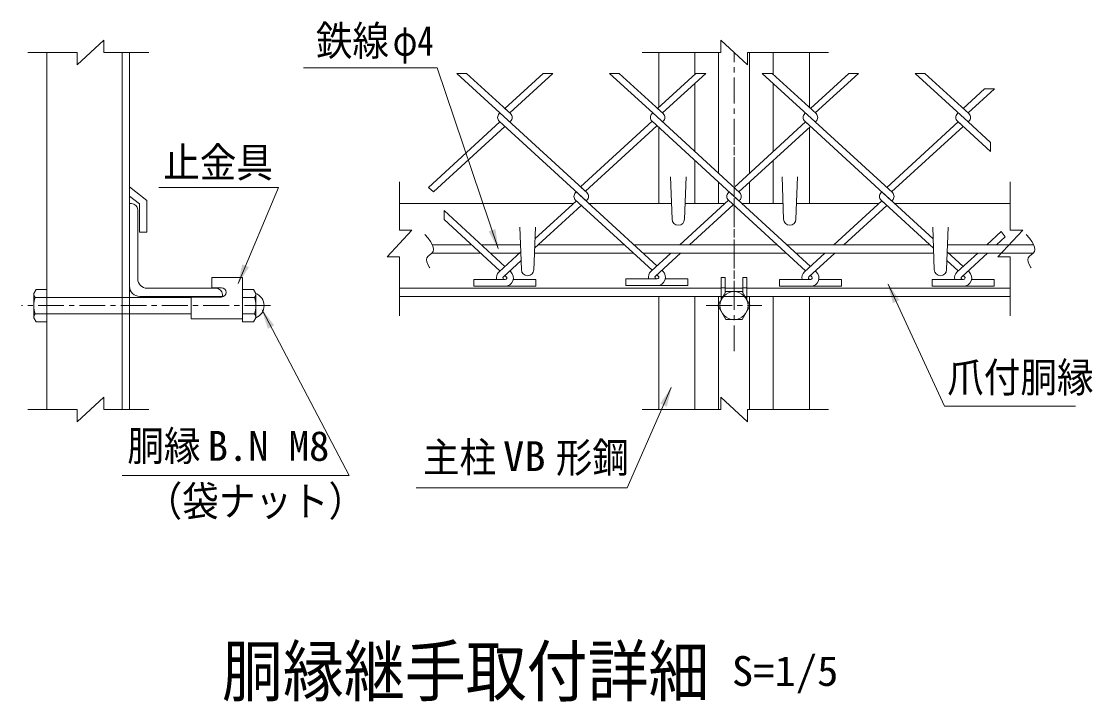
# Model space of a CAD drawing. Units: millimetres, scale not verified, with parts at other scales. Extents: x -4455 to 4455, y -3150 to 3150.
# Drawn here: x 1290 to 2847, y -796 to 193 of the extents above; entities that cross this region are included whole.
import ezdxf
from ezdxf.enums import TextEntityAlignment as Align

# ---------------------------------------------------------------- set-up
doc = ezdxf.new("R2010")
doc.units = ezdxf.units.MM
doc.header["$LTSCALE"] = 30
doc.linetypes.add('DASHED', pattern=[7.5, 6, -1.5])
doc.linetypes.add('USER1', pattern=[2, 1.25, -0.25, 0.25, -0.25])
doc.layers.add('0-8_7詳細', color=7, linetype='Continuous', lineweight=18)
doc.styles.add('ＭＳ ゴシック', font='')
doc.styles.get('ＭＳ ゴシック').set_extended_font_data('MS Gothic')

msp = doc.modelspace()

# ---------------------------------------------------------------- linework, layer by layer
at = {"layer": '0-8_7詳細', "color": 4}
for p, q in [((1409.42, 165.48), (1370.64, 129.48)), ((1409.42, 147.48), (1409.42, 165.48)), ((2306.1, 165.48), (2344.87, 129.48)), ((2306.1, 147.48), (2306.1, 165.48)), ((1370.64, 147.48), (1299.08, 147.48)), ((1370.64, 147.48), (1370.64, 129.48)), ((1409.42, 147.48), (1474.69, 147.48)), ((2306.1, 147.48), (2192.16, 147.48)), ((2344.87, 147.48), (2462.68, 147.48)), ((2344.87, 147.48), (2344.87, 129.48)), ((1839.4, -110.62), (1839.4, -40.43)), ((2727.06, -110.62), (2727.06, -40.43)), ((1839.4, -110.62), (1857.4, -110.62)), ((2709.06, -149.39), (2745.06, -110.62)), ((2727.06, -110.62), (2745.06, -110.62)), ((1839.4, -149.39), (1839.4, -234.98)), ((2727.06, -149.39), (2709.06, -149.39)), ((2727.06, -149.39), (2727.06, -234.98)), ((1409.42, -353.26), (1370.64, -389.26)), ((1409.42, -371.26), (1409.42, -353.26)), ((2306.1, -353.26), (2344.87, -389.26)), ((2306.1, -371.26), (2306.1, -353.26)), ((1370.64, -371.26), (1299.08, -371.26)), ((1370.64, -371.26), (1370.64, -389.26)), ((1409.42, -371.26), (1474.69, -371.26)), ((2306.1, -371.26), (2192.16, -371.26)), ((2344.87, -371.26), (2462.68, -371.26)), ((2344.87, -371.26), (2344.87, -389.26))]:
    msp.add_line(p, q, dxfattribs=at)
at = {"layer": '0-8_7詳細', "lineweight": 9}
for p, q in [((1326.84, -371.26), (1326.84, 147.48)), ((1436.34, -371.26), (1436.34, 147.48)), ((1446.84, -371.26), (1446.84, 147.48)), ((2215.99, 67.55), (2215.99, 147.48)), ((2268.49, 115.66), (2268.49, 147.48)), ((2302.99, -27.96), (2302.99, 147.48)), ((2347.99, -27.96), (2347.99, 147.48)), ((2382.49, 115.66), (2382.49, 147.48)), ((2434.99, 67.55), (2434.99, 147.48)), ((2268.49, 3.65), (2268.49, 102.64)), ((2382.49, 3.65), (2382.49, 102.64)), ((2215.99, -71.96), (2215.99, 38.74)), ((2434.99, -71.96), (2434.99, 38.74)), ((2268.49, -71.96), (2268.49, -9.37)), ((2382.49, -71.96), (2382.49, -9.37)), ((2233.24, -32.96), (2235.49, -94.46)), ((2255.74, -32.96), (2253.49, -94.46)), ((2302.99, -71.96), (2302.99, -40.99)), ((2347.99, -71.96), (2347.99, -40.99)), ((2395.24, -32.96), (2397.49, -94.46)), ((2417.74, -32.96), (2415.49, -94.46)), ((1446.84, -47.9), (1471.99, -67.33)), ((1446.84, -61.17), (1461.49, -72.49)), ((1446.84, -71.96), (1446.84, -191.96)), ((1446.84, -71.96), (1449.84, -71.96)), ((1461.49, -113.49), (1461.49, -72.49)), ((1471.99, -113.49), (1471.99, -67.33)), ((2092.16, -71.96), (1839.4, -71.96)), ((2234.66, -71.96), (2114.76, -71.96)), ((2312.05, -71.96), (2254.31, -71.96)), ((2396.66, -71.96), (2336.79, -71.96)), ((2536.22, -71.96), (2416.31, -71.96)), ((2727.06, -71.96), (2558.81, -71.96)), ((1458.84, -80.96), (1458.84, -181.46)), ((2014.24, -106.46), (2016.49, -167.96)), ((2036.74, -106.46), (2034.46, -168.61)), ((2614.24, -106.46), (2616.49, -167.96)), ((2636.74, -106.46), (2634.49, -167.96)), ((1471.99, -113.49), (1461.49, -113.49)), ((1944, -131.96), (1887.13, -131.96)), ((2015.17, -131.96), (1958.21, -131.96)), ((2166.03, -131.96), (2040.89, -131.96)), ((2388.05, -131.96), (2180.24, -131.96)), ((2610.08, -131.96), (2402.26, -131.96)), ((2761.13, -131.96), (2635.8, -131.96)), ((1957.09, -143.96), (1886.59, -143.96)), ((2013.59, -143.96), (1971.3, -143.96)), ((2179.12, -143.96), (2035.36, -143.96)), ((2401.15, -143.96), (2193.33, -143.96)), ((2615.61, -143.96), (2415.36, -143.96)), ((2760.59, -143.96), (2637.39, -143.96)), ((1566.27, -179.27), (1611.27, -179.27)), ((1566.27, -194.27), (1566.27, -179.27)), ((1611.27, -239.27), (1611.27, -179.27)), ((1992.44, -176.35), (1994.5, -178.23)), ((2258.4, -191.02), (2258.4, -181.42)), ((2306.74, -212.05), (2306.74, -179.27)), ((2338.24, -179.27), (2344.24, -179.27)), ((2338.24, -201.65), (2338.24, -179.27)), ((2344.24, -212.05), (2344.24, -179.27)), ((1307.64, -202.55), (1310.97, -196.79)), ((1472.34, -194.96), (1572.84, -194.96)), ((1566.27, -194.27), (1580.52, -194.27)), ((1611.27, -196.79), (1611.27, -243.83)), ((1627.15, -196.79), (1611.27, -196.79)), ((1630.47, -202.55), (1627.15, -196.79)), ((2306.74, -194.96), (1839.4, -194.96)), ((2312.74, -194.27), (2306.74, -194.27)), ((2338.24, -194.96), (2312.74, -194.96)), ((2338.24, -194.27), (2344.24, -194.27)), ((2727.06, -194.96), (2344.24, -194.96)), ((1309.7, -208.31), (1326.84, -208.31)), ((1446.84, -208.31), (1536.27, -208.31)), ((1536.27, -207.77), (1580.52, -207.77)), ((1536.27, -239.27), (1536.27, -207.77)), ((1628.41, -208.31), (1611.27, -208.31)), ((1630.47, -202.55), (1630.47, -238.07)), ((2306.74, -206.96), (1839.4, -206.96)), ((2190.49, -206.96), (2460.49, -206.96)), ((2215.99, -371.26), (2215.99, -206.96)), ((2268.49, -371.26), (2268.49, -206.96)), ((2302.99, -371.26), (2302.99, -206.96)), ((2309.21, -207.77), (2306.74, -207.77)), ((2341.3, -206.96), (2309.68, -206.96)), ((2341.77, -207.77), (2344.24, -207.77)), ((2727.06, -206.96), (2344.24, -206.96)), ((2347.99, -371.26), (2347.99, -206.96)), ((2382.49, -371.26), (2382.49, -206.96)), ((2434.99, -371.26), (2434.99, -206.96)), ((1309.7, -232.31), (1326.84, -232.31)), ((1446.84, -232.31), (1536.27, -232.31)), ((1628.41, -232.31), (1611.27, -232.31)), ((1310.97, -243.83), (1326.84, -243.83)), ((1536.27, -239.27), (1611.27, -239.27))]:
    msp.add_line(p, q, dxfattribs=at)
at = {"layer": '0-8_7詳細', "color": 1, "linetype": 'USER1'}
for p, q in [((2325.49, -286.46), (2325.49, 147.48)), ((2325.49, -221.86), (2325.49, 43.71)), ((1651.53, -220.31), (1289.73, -220.31)), ((2285.19, -220.31), (2365.84, -220.31))]:
    msp.add_line(p, q, dxfattribs=at)
at = {"layer": '0-8_7詳細', "color": 3}
for p, q in [((1922.54, 117.2), (1985.34, 59.65)), ((1922.54, 117.2), (1936.75, 117.2)), ((1936.75, 117.2), (2000.62, 58.67)), ((1992.44, 66.16), (2048.14, 117.2)), ((1999.55, 59.65), (2062.35, 117.2)), ((2048.14, 117.2), (2062.35, 117.2)), ((2144.57, 117.2), (2207.37, 59.65)), ((2144.57, 117.2), (2158.78, 117.2)), ((2158.78, 117.2), (2222.65, 58.67)), ((2214.47, 66.16), (2270.17, 117.2)), ((2221.58, 59.65), (2284.38, 117.2)), ((2270.17, 117.2), (2284.38, 117.2)), ((2366.6, 117.2), (2443.61, 46.63)), ((2366.6, 117.2), (2380.81, 117.2)), ((2380.81, 117.2), (2444.68, 58.67)), ((2436.5, 66.16), (2492.19, 117.2)), ((2443.61, 59.65), (2506.4, 117.2)), ((2492.19, 117.2), (2506.4, 117.2)), ((2588.63, 117.2), (2665.63, 46.63)), ((2588.63, 117.2), (2602.84, 117.2)), ((2602.84, 117.2), (2666.7, 58.67)), ((2658.53, 66.16), (2689.65, 94.68)), ((2665.63, 59.65), (2703.86, 94.68)), ((2689.65, 94.68), (2703.86, 94.68)), ((1992.44, 66.16), (2000.62, 58.67)), ((2214.47, 66.16), (2222.65, 58.67)), ((1984.27, 58.67), (1985.34, 59.65)), ((1984.27, 58.67), (1985.34, 59.65)), ((1984.27, 47.61), (2110.56, -68.11)), ((1985.34, 59.65), (2111.63, -56.07)), ((1999.55, 46.63), (2000.62, 47.61)), ((1999.55, 46.63), (2000.62, 47.61)), ((2102.39, -47.6), (2206.3, 47.61)), ((2206.3, 58.67), (2207.37, 59.65)), ((2206.3, 58.67), (2207.37, 59.65)), ((2206.3, 47.61), (2332.59, -68.11)), ((2207.37, 59.65), (2333.66, -56.07)), ((2221.58, 46.63), (2222.65, 47.61)), ((2221.58, 46.63), (2222.65, 47.61)), ((2428.33, 58.67), (2429.4, 59.65)), ((2428.33, 47.61), (2554.62, -68.11)), ((2428.33, 47.61), (2436.5, 40.12)), ((2443.61, 46.63), (2444.68, 47.61)), ((2443.61, 46.63), (2444.68, 47.61)), ((2650.35, 58.67), (2651.42, 59.65)), ((2650.35, 47.61), (2698.11, 3.85)), ((2650.35, 47.61), (2658.53, 40.12)), ((2665.63, 46.63), (2666.7, 47.61)), ((2665.63, 46.63), (2666.7, 47.61)), ((1881.43, -48.58), (1985.34, 46.63)), ((1888.54, -55.09), (1992.44, 40.12)), ((2109.49, -54.11), (2213.4, 41.1)), ((2325.49, -48.58), (2429.4, 46.63)), ((2332.59, -55.09), (2436.5, 40.12)), ((2443.61, 46.63), (2555.69, -56.07)), ((2547.51, -48.58), (2651.42, 46.63)), ((2554.62, -55.09), (2658.53, 40.12)), ((2665.63, 46.63), (2698.11, 16.87)), ((2698.11, 16.87), (2698.11, 3.85)), ((1888.54, -55.09), (1881.43, -48.58)), ((2095.28, -54.11), (2213.4, -162.35)), ((2095.28, -56.07), (2096.35, -55.09)), ((2095.28, -56.07), (2096.35, -55.09)), ((2103.46, -48.58), (2111.63, -56.07)), ((2317.31, -56.07), (2318.38, -55.09)), ((2318.38, -55.09), (2436.5, -163.33)), ((2539.34, -56.07), (2540.41, -55.09)), ((2540.41, -55.09), (2614.85, -123.31)), ((2035.63, -136.78), (2103.46, -74.62)), ((2036.12, -123.31), (2096.35, -68.11)), ((2094.21, -66.15), (2206.3, -168.86)), ((2110.56, -68.11), (2111.63, -67.13)), ((2110.56, -68.11), (2111.63, -67.13)), ((2246.57, -131.96), (2317.31, -67.13)), ((2260.78, -131.96), (2324.42, -73.64)), ((2317.31, -67.13), (2429.4, -169.84)), ((2332.59, -68.11), (2333.66, -67.13)), ((2332.59, -68.11), (2333.66, -67.13)), ((2470.74, -131.96), (2540.41, -68.11)), ((2484.95, -131.96), (2547.51, -74.62)), ((2539.34, -67.13), (2615.35, -136.78)), ((2539.34, -67.13), (2547.51, -74.62)), ((2554.62, -68.11), (2555.69, -67.13)), ((2554.62, -68.11), (2555.69, -67.13)), ((1903.99, -82.28), (1992.44, -163.33)), ((1903.99, -95.3), (1903.99, -82.28)), ((1903.99, -95.3), (1985.34, -169.84)), ((2692.77, -131.96), (2713.65, -112.82)), ((2706.98, -131.96), (2719.75, -120.25)), ((2713.65, -112.82), (2719.75, -120.25)), ((1983.9, -171.16), (2015.54, -142.16)), ((1990.39, -178.23), (2016, -154.76)), ((2204.86, -170.18), (2233.47, -143.96)), ((2211.34, -177.25), (2247.68, -143.96)), ((2427.96, -171.16), (2457.64, -143.96)), ((2434.44, -178.23), (2471.85, -143.96)), ((2634.97, -154.76), (2651.42, -169.84)), ((2635.43, -142.16), (2658.53, -163.33)), ((2649.99, -171.16), (2679.67, -143.96)), ((2656.47, -178.23), (2693.88, -143.96)), ((1999.55, -169.84), (2000.99, -171.16)), ((2220.51, -168.86), (2221.94, -170.18)), ((2443.61, -169.84), (2445.04, -171.16)), ((2651.42, -169.84), (2649.99, -171.16)), ((2665.63, -169.84), (2667.07, -171.16)), ((1992.88, -182.4), (1947.44, -182.4)), ((1947.44, -192), (1947.44, -182.4)), ((1992.01, -182.4), (1992.88, -182.4)), ((2004.64, -182.4), (2037.44, -182.4)), ((2037.44, -192), (2037.44, -182.4)), ((2168.4, -191.02), (2168.4, -181.42)), ((2213.84, -181.42), (2168.4, -181.42)), ((2212.97, -181.42), (2213.84, -181.42)), ((2213.4, -175.37), (2215.46, -177.25)), ((2225.6, -181.42), (2258.4, -181.42)), ((2391.5, -192), (2391.5, -182.4)), ((2436.94, -182.4), (2391.5, -182.4)), ((2436.07, -182.4), (2436.94, -182.4)), ((2436.5, -176.35), (2438.56, -178.23)), ((2448.69, -182.4), (2481.5, -182.4)), ((2481.5, -192), (2481.5, -182.4)), ((2658.96, -182.4), (2613.53, -182.4)), ((2613.53, -192), (2613.53, -182.4)), ((2658.53, -176.35), (2656.47, -178.23)), ((2658.09, -182.4), (2658.96, -182.4)), ((2658.53, -176.35), (2660.59, -178.23)), ((2670.72, -182.4), (2703.53, -182.4)), ((2703.53, -192), (2703.53, -182.4)), ((1992.88, -192), (1947.44, -192)), ((1992.01, -192), (2037.44, -192)), ((2213.84, -191.02), (2168.4, -191.02)), ((2212.97, -191.02), (2258.4, -191.02)), ((2436.94, -192), (2391.5, -192)), ((2436.07, -192), (2481.5, -192)), ((2658.96, -192), (2613.53, -192)), ((2658.09, -192), (2703.53, -192))]:
    msp.add_line(p, q, dxfattribs=at)
at = {"layer": '0-8_7詳細', "color": 3, "linetype": 'DASHED'}
for p, q in [((1326.84, -208.31), (1446.84, -208.31)), ((1326.84, -232.31), (1446.84, -232.31))]:
    msp.add_line(p, q, dxfattribs=at)
at = {"layer": '0-8_7詳細', "color": 1}
for points in [[(1699.96, 125.21), (1893.87, 125.21), (1982.71, -137.19)], [(2821.99, -366.57), (2631.36, -366.57), (2549.42, -189.04)], [(1863.69, -485.18), (2170.4, -485.18), (2234.26, -339.13)]]:
    msp.add_lwpolyline(points, dxfattribs=at)
at = {"layer": '0-8_7詳細', "lineweight": 9}
for points in [[(1489.61, -48.85), (1663.18, -48.85), (1604.79, -188.18)], [(2312.74, -201.65), (2312.74, -179.27), (2306.74, -179.27)], [(1310.97, -196.79), (1326.84, -196.79), (1326.84, -243.83)], [(1307.64, -202.55), (1307.64, -238.07), (1310.97, -243.83)], [(1461.84, -206.96), (1581.84, -206.96), (1581.84, -203.96)], [(1436.35, -467.09), (1765.96, -467.09), (1639.55, -226.63)], [(1630.47, -238.07), (1627.15, -243.83), (1611.27, -243.83)]]:
    msp.add_lwpolyline(points, dxfattribs=at)
at = {"layer": '0-8_7詳細', "color": 4}
for points in [[(1839.4, -149.39), (1821.4, -149.39), (1857.4, -110.62)], [(1883.39, -165.23), (1883.08, -164.84), (1880.42, -160.64), (1878.85, -156.88), (1878.38, -153.57), (1879.01, -150.69), (1880.73, -148.26), (1883.55, -146.27), (1886.37, -144.26), (1888.13, -141.78), (1888.81, -138.83), (1888.42, -135.39), (1886.95, -131.49), (1884.41, -127.1), (1880.8, -122.25), (1876.11, -116.91)], [(2757.4, -165.23), (2757.08, -164.84), (2754.42, -160.64), (2752.86, -156.88), (2752.38, -153.57), (2753.01, -150.69), (2754.73, -148.26), (2757.55, -146.27), (2760.38, -144.26), (2762.13, -141.78), (2762.81, -138.83), (2762.42, -135.39), (2760.95, -131.49), (2758.41, -127.1), (2754.8, -122.25), (2750.11, -116.91)]]:
    msp.add_lwpolyline(points, dxfattribs=at)
at = {"layer": '0-8_7詳細', "color": 3}
msp.add_lwpolyline([(2349.01, -220.31), (2337.25, -240.68), (2313.73, -240.68), (2301.97, -220.31), (2313.73, -199.94), (2337.25, -199.94)], close=True, dxfattribs=at)
msp.add_circle((2325.49, -220.31), 20.4, dxfattribs=at)
for centre, radius, start, end in [((1989.34, 53.14), 7.5, 132.5, 227.5), ((1995.55, 53.14), 7.5, 312.5, 47.5), ((2211.36, 53.14), 7.5, 132.5, 227.5), ((2217.58, 53.14), 7.5, 312.5, 47.5), ((2433.39, 53.14), 7.5, 132.5, 227.5), ((2439.61, 53.14), 7.5, 312.5, 47.5), ((2655.42, 53.14), 7.5, 132.5, 227.5), ((2661.64, 53.14), 7.5, 312.5, 47.5), ((2100.35, -61.6), 7.5, 132.5, 227.5), ((2106.57, -61.6), 7.5, 312.5, 47.5), ((2322.38, -61.6), 7.5, 132.5, 227.5), ((2328.6, -61.6), 7.5, 312.5, 47.5), ((2544.41, -61.6), 7.5, 132.5, 227.5), ((2550.62, -61.6), 7.5, 312.5, 47.5), ((1992.01, -180), 12, 132.5, 191.53696), ((1992.88, -180), 12, 270, 47.5), ((2212.97, -179.02), 12, 132.5, 191.53696), ((2213.84, -179.02), 12, 270, 47.5), ((2436.07, -180), 12, 132.5, 191.53696), ((2436.94, -180), 12, 270, 47.5), ((2658.09, -180), 12, 132.5, 191.53696), ((2658.96, -180), 12, 270, 47.5), ((1992.01, -180), 2.4, 132.5, 270), ((1992.88, -180), 2.4, 270, 47.5), ((2212.97, -179.02), 2.4, 132.5, 270), ((2213.84, -179.02), 2.4, 270, 47.5), ((2436.07, -180), 2.4, 132.5, 270), ((2436.94, -180), 2.4, 270, 47.5), ((2658.09, -180), 2.4, 132.5, 270), ((2658.96, -180), 2.4, 270, 47.5)]:
    msp.add_arc(centre, radius, start, end, dxfattribs=at)
at = {"layer": '0-8_7詳細', "lineweight": 9}
for centre, radius, start, end in [((1449.84, -80.96), 9, 0, 90), ((2244.49, -94.46), 9, 180, 0), ((2406.49, -94.46), 9, 180, 0), ((2025.49, -167.96), 9, 180, 0), ((2625.49, -167.96), 9, 180, 0), ((1472.34, -181.46), 13.5, 180, 270), ((1461.84, -191.96), 15, 180, 270), ((1572.84, -203.96), 9, 0, 90), ((1580.52, -201.02), 6.75, 270, 90), ((1316.73, -202.55), 9.09, 180, 219.3382), ((1343.64, -220.31), 36, 160.52878, 199.47122), ((1594.47, -220.31), 36, 340.52878, 19.47122), ((1621.39, -202.55), 9.09, 320.6618, 0), ((1623.33, -220.31), 19.14, 291.90813, 68.09187), ((1316.73, -238.07), 9.09, 140.6618, 180), ((1621.39, -238.07), 9.09, 0, 39.3382)]:
    msp.add_arc(centre, radius, start, end, dxfattribs=at)
at = {"layer": '0-8_7詳細', "color": 1}
for points in [[(1983.35, -139.09), (1968.8, -112.34), (1978.67, -109)], [(2548.58, -187.22), (2565.89, -212.28), (2556.43, -216.64)], [(2235.06, -337.3), (2227.81, -366.87), (2218.27, -362.7)]]:
    msp.add_solid(points, dxfattribs=at)
at = {"layer": '0-8_7詳細'}
for points in [[(1604.02, -190.02), (1610.81, -160.34), (1620.42, -164.36)], [(1638.62, -224.86), (1657.19, -248.99), (1647.97, -253.83)]]:
    msp.add_solid(points, dxfattribs=at)

# ---------------------------------------------------------------- texts
at = {"layer": '0-8_7詳細', "color": 3, "style": 'ＭＳ ゴシック'}
for s, width, p in [('鉄線', 0.9, (1717.64, 129.95)), ('φ4', 0.8, (1829.42, 129.95)), ('止金具', 0.9, (1495.82, -46.88)), ('爪付胴縁', 0.9, (2635.32, -359.15)), ('胴縁', 0.9, (1443.64, -458.78)), ('主柱', 0.9, (1873.32, -475.42)), ('VB', 1.05, (1989.72, -473.61)), ('形鋼', 0.9, (2066.4, -475.86)), ('（袋ナット）', 0.9, (1470.23, -539.03)), ('S=1/5', 1.05, (2322.43, -785.86))]:
    msp.add_text(s, height=43.33, dxfattribs=dict(at, width=width)).set_placement(p, align=Align.BOTTOM_LEFT)
msp.add_text('B.N M8', height=43.33, dxfattribs=at).set_placement((1560.47, -458.78), align=Align.BOTTOM_LEFT)
at = {"layer": '0-8_7詳細', "style": 'ＭＳ ゴシック', "width": 0.9}
msp.add_text('胴縁継手取付詳細', height=72.14, dxfattribs=at).set_placement((1581.26, -809.17), align=Align.BOTTOM_LEFT)

doc.saveas('drawing.dxf')
